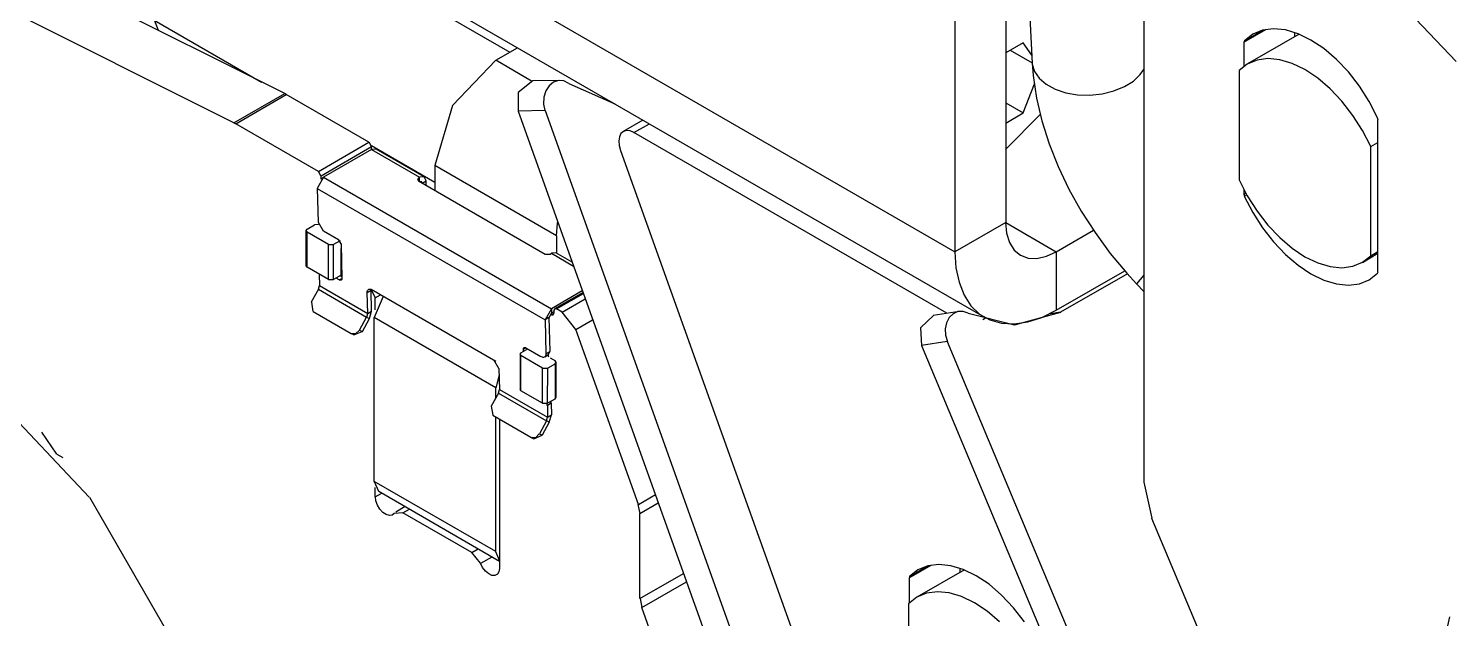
# Model space of a CAD drawing. Extents: x 0 to 258, y 0 to 184.
# Drawn here: x 196.2 to 206.12, y 80.35 to 84.47 of the extents above; entities that cross this region are included whole.
import ezdxf

# ---------------------------------------------------------------- set-up
doc = ezdxf.new("R2010")
doc.units = 0

msp = doc.modelspace()

# ---------------------------------------------------------------- linework, layer by layer
for p, q in [((190.005646, 90.216286), (202.663296, 82.908768)), ((190.21202, 89.758558), (202.869671, 82.45104)), ((197.985469, 84.013138), (186.970879, 89.522814)), ((197.630928, 83.80888), (186.616337, 89.318821)), ((203.097212, 86.210235), (203.203046, 84.225598)), ((203.017838, 85.712554), (203.017838, 83.112762)), ((202.663296, 85.508296), (202.663296, 82.908768)), ((197.599178, 85.432626), (199.557092, 84.302327)), ((203.98092, 85.060357), (203.98092, 81.300897)), ((206.162998, 84.237558), (205.784979, 84.631685)), ((197.075303, 84.52537), (197.824073, 84.093306)), ((197.104937, 84.453253), (197.076124, 84.525362)), ((204.679419, 84.371383), (204.832877, 84.460018)), ((204.742019, 84.426763), (204.683467, 84.381279)), ((204.68471, 84.381173), (204.81171, 84.454991)), ((205.06571, 84.427475), (204.705877, 84.219777)), ((204.810599, 84.454891), (204.742019, 84.426763)), ((204.887513, 84.464971), (204.810599, 84.454891)), ((204.970857, 84.456769), (204.887513, 84.464971)), ((205.058593, 84.43047), (204.970857, 84.456769)), ((205.03396, 84.439646), (205.03396, 84.408689)), ((205.148551, 84.386716), (205.058593, 84.43047)), ((199.459196, 84.244912), (199.610009, 84.333019)), ((203.139546, 84.367944), (203.017838, 84.297035)), ((203.049588, 84.316085), (203.203046, 84.22745)), ((203.2004, 84.280896), (203.139546, 84.367944)), ((204.679419, 84.371383), (204.679419, 84.202579)), ((204.683467, 84.3813), (204.680027, 84.371246)), ((205.238509, 84.326597), (205.148551, 84.386716)), ((205.326245, 84.251596), (205.238509, 84.326597)), ((199.458006, 84.244875), (199.155881, 83.929414)), ((199.707904, 84.100186), (199.459196, 84.244912)), ((203.203654, 84.225704), (203.210533, 84.137828)), ((203.203654, 84.225704), (203.203654, 84.21893)), ((203.203654, 84.21893), (203.218206, 84.167284)), ((204.704342, 84.218592), (204.646716, 84.173073)), ((204.772023, 84.246862), (204.704342, 84.218592)), ((204.848038, 84.257181), (204.772023, 84.246862)), ((204.930455, 84.249297), (204.848038, 84.257181)), ((205.017291, 84.223394), (204.930455, 84.249297)), ((205.10635, 84.180127), (205.017291, 84.223394)), ((205.409615, 84.163561), (205.326245, 84.251596)), ((203.210533, 84.137828), (203.233817, 83.980639)), ((203.218206, 84.167284), (203.250697, 84.11937)), ((203.250697, 84.11937), (203.299645, 84.077429)), ((203.908821, 84.100373), (203.956843, 84.145943)), ((203.956843, 84.145943), (203.981184, 84.181831)), ((204.647669, 84.172946), (204.647669, 83.411476)), ((205.195382, 84.120572), (205.10635, 84.180127)), ((205.282218, 84.046213), (205.195382, 84.120572)), ((205.486529, 84.064668), (205.409615, 84.163561)), ((199.614844, 84.019795), (199.614612, 83.88944)), ((199.717112, 84.100627), (199.614844, 84.019795)), ((199.906341, 84.105213), (199.715842, 84.100715)), ((199.807493, 84.031352), (199.794264, 83.987161)), ((199.830777, 84.067906), (199.807493, 84.031352)), ((199.861839, 84.093174), (199.830777, 84.067906)), ((199.897637, 84.104604), (199.861839, 84.093174)), ((199.934546, 84.101059), (199.897637, 84.104604)), ((199.968862, 84.082882), (199.934546, 84.101059)), ((199.968862, 84.082882), (200.289458, 83.941116)), ((203.139546, 83.877936), (203.218921, 84.081929)), ((203.299645, 84.077429), (203.362748, 84.043422)), ((203.362748, 84.043422), (203.437096, 84.018948)), ((203.437096, 84.018948), (203.519143, 84.005137)), ((203.690963, 84.011698), (203.772693, 84.031648)), ((203.772693, 84.031648), (203.846459, 84.061673)), ((203.846459, 84.061673), (203.908821, 84.100373)), ((205.364662, 83.958909), (205.282218, 84.046213)), ((205.555083, 83.957353), (205.486529, 84.064668)), ((197.630928, 83.80888), (197.985469, 84.013138)), ((197.644157, 83.80253), (197.996052, 84.006788)), ((197.996634, 84.006743), (197.984993, 84.013093)), ((198.572843, 83.673413), (197.996052, 84.006788)), ((199.155881, 83.929414), (199.03372, 83.510044)), ((199.794264, 83.987161), (199.791618, 83.939764)), ((199.791618, 83.939764), (199.801672, 83.893903)), ((203.017838, 83.948844), (203.139546, 83.877936)), ((203.233817, 83.980639), (203.270726, 83.821762)), ((203.519143, 84.005137), (203.605132, 84.002756)), ((203.605132, 84.002756), (203.690963, 84.011698)), ((205.440651, 83.860831), (205.364662, 83.958909)), ((205.613635, 83.844262), (205.555083, 83.957353)), ((199.803154, 83.893811), (199.6153, 83.889313)), ((199.6153, 83.889313), (201.975381, 77.291936)), ((199.803154, 83.893811), (202.163234, 77.296434)), ((200.485778, 83.827665), (200.348195, 83.748026)), ((203.017176, 83.623513), (203.260328, 83.868628)), ((203.017838, 83.807028), (203.139546, 83.877936)), ((203.270726, 83.821762), (203.320944, 83.662063)), ((205.508304, 83.754426), (205.440651, 83.860831)), ((205.616995, 83.830335), (205.613556, 83.844252)), ((205.616043, 82.769068), (205.616043, 83.830311)), ((197.643072, 83.802641), (197.63143, 83.808991)), ((198.220948, 83.469155), (197.644157, 83.80253)), ((200.332611, 83.733992), (200.321499, 83.711714)), ((200.349544, 83.748703), (200.332611, 83.733992)), ((200.37124, 83.754868), (200.349544, 83.748703)), ((200.396376, 83.752116), (200.37124, 83.754868)), ((200.423284, 83.74058), (200.396376, 83.752116)), ((200.422278, 83.740617), (200.530757, 83.802265)), ((202.607734, 82.478821), (200.422278, 83.740617)), ((205.565957, 83.642351), (205.508304, 83.754426)), ((198.220948, 83.469155), (198.572843, 83.673413)), ((198.239469, 83.438728), (198.591364, 83.642722)), ((198.591364, 83.622349), (198.255344, 83.428674)), ((198.591761, 83.642724), (198.574034, 83.673342)), ((198.591364, 83.650924), (199.033218, 83.395072)), ((198.591364, 83.622349), (198.591364, 83.642722)), ((198.591364, 83.622349), (198.927384, 83.428409)), ((198.623008, 83.625407), (198.591761, 83.622312)), ((198.959134, 83.431584), (198.623114, 83.625524)), ((200.321499, 83.711714), (200.317265, 83.683317)), ((200.317265, 83.683317), (200.319911, 83.650656)), ((200.319911, 83.650656), (200.329172, 83.615869)), ((203.320944, 83.662063), (203.383862, 83.50303)), ((205.565772, 83.642457), (205.616043, 83.671826)), ((205.565772, 82.880722), (205.565772, 83.642457)), ((200.329674, 83.615999), (202.478088, 77.604408)), ((198.256402, 83.428714), (198.212243, 83.350712)), ((198.238225, 83.438622), (198.220498, 83.469242)), ((198.239469, 83.418091), (198.239469, 83.438728)), ((198.239469, 83.418091), (198.255344, 83.428409)), ((198.255344, 83.428674), (199.848133, 82.510042)), ((198.918812, 83.423292), (198.911785, 83.413093)), ((198.927384, 83.428409), (198.919447, 83.423382)), ((198.919447, 83.403009), (198.919447, 83.423382)), ((198.927384, 83.397718), (198.927384, 83.428409)), ((198.95855, 83.430887), (198.927649, 83.428409)), ((198.971834, 83.402877), (198.95855, 83.430887)), ((199.882529, 83.020158), (199.033218, 83.510165)), ((199.033218, 83.510165), (199.033218, 83.336599)), ((203.383862, 83.50303), (203.458792, 83.345933)), ((198.21301, 83.350622), (199.803154, 82.432254)), ((198.21301, 83.350622), (198.218302, 83.115408)), ((198.239469, 83.414122), (198.239469, 83.418091)), ((198.911785, 83.413093), (198.918812, 83.402893)), ((198.919447, 83.403009), (199.803154, 82.892629)), ((198.940006, 83.39883), (198.927596, 83.397781)), ((198.945323, 83.387568), (198.940006, 83.39883)), ((198.945905, 83.387664), (198.972363, 83.402745)), ((198.972363, 83.372318), (198.972363, 83.402745)), ((203.458792, 83.345933), (203.544993, 83.191917)), ((204.64669, 83.411471), (204.704316, 83.299396)), ((204.679419, 83.343478), (204.679419, 83.310141)), ((204.679419, 83.310141), (204.692648, 83.318078)), ((204.680054, 83.310061), (204.683493, 83.296144)), ((204.683414, 83.296134), (204.741966, 83.183043)), ((204.68471, 83.296118), (204.700585, 83.305907)), ((204.704316, 83.299396), (204.77197, 83.192991)), ((203.544993, 83.191917), (203.641698, 83.042047)), ((204.741966, 83.183043), (204.81052, 83.075728)), ((204.77197, 83.192991), (204.847985, 83.094913)), ((198.133635, 83.055876), (198.133635, 82.810873)), ((198.140964, 83.066089), (198.133938, 83.05589)), ((198.133938, 83.05589), (198.140964, 83.04569)), ((198.141573, 83.066195), (198.194489, 83.096622)), ((198.292385, 82.959039), (198.141573, 83.045558)), ((198.141573, 82.800818), (198.141573, 83.045558)), ((198.220789, 83.099943), (198.194013, 83.096715)), ((198.21817, 83.11541), (198.254523, 83.054776)), ((198.255344, 83.054818), (198.361177, 82.993435)), ((199.882238, 83.02015), (199.888588, 83.108941)), ((199.888588, 83.108941), (199.891234, 83.118995)), ((203.017838, 83.112762), (202.663296, 82.908768)), ((203.016964, 83.112876), (203.023844, 83.037149)), ((203.017838, 83.112762), (203.369733, 82.908768)), ((203.023844, 83.037149), (203.043952, 82.972178)), ((203.369733, 82.908768), (203.63167, 83.059051)), ((203.641698, 83.042047), (203.748166, 82.897338)), ((204.81052, 83.075728), (204.887434, 82.976832)), ((204.847985, 83.094913), (204.930402, 83.007609)), ((198.291247, 82.958928), (198.326596, 82.958925)), ((198.292385, 82.714035), (198.292385, 82.959039)), ((198.37176, 82.984439), (198.326781, 82.959039)), ((198.326781, 82.714035), (198.326781, 82.959039)), ((198.378798, 82.963222), (198.360542, 82.993538)), ((198.379698, 82.963272), (198.384989, 82.721973)), ((198.379698, 82.744462), (198.379698, 82.9302)), ((199.882529, 83.020158), (199.882529, 82.89845)), ((203.043952, 82.972178), (203.076628, 82.920458)), ((204.887434, 82.976832), (204.970804, 82.8888)), ((204.930402, 83.007609), (205.017238, 82.93325)), ((205.017238, 82.93325), (205.106297, 82.873695)), ((199.802678, 82.892576), (199.838053, 82.892573)), ((199.83755, 82.892629), (199.848133, 82.897656)), ((199.878137, 82.90077), (199.84689, 82.897674)), ((199.848133, 82.897656), (200.001591, 82.808491)), ((199.991008, 82.835214), (199.877237, 82.900831)), ((202.663429, 82.908774), (202.670572, 82.796725)), ((203.076628, 82.920458), (203.120575, 82.883974)), ((203.120575, 82.883974), (203.174153, 82.864131)), ((203.174153, 82.864131), (203.235298, 82.861749)), ((203.235298, 82.861749), (203.301603, 82.876804)), ((203.301603, 82.876804), (203.37058, 82.908776)), ((203.369733, 82.908768), (203.369733, 82.500517)), ((203.748166, 82.897338), (203.863551, 82.758768)), ((204.970804, 82.8888), (205.05854, 82.813799)), ((205.106297, 82.873695), (205.195329, 82.830428)), ((205.195329, 82.830428), (205.282165, 82.804525)), ((205.440598, 82.806959), (205.508278, 82.83523)), ((205.507564, 82.834156), (205.616043, 82.89792)), ((205.508278, 82.83523), (205.565904, 82.880749)), ((205.565772, 82.880722), (205.616043, 82.910091)), ((198.133635, 82.810931), (198.141044, 82.800718)), ((198.292385, 82.714035), (198.141573, 82.800818)), ((198.226239, 82.750812), (198.228885, 82.672496)), ((198.379698, 82.744462), (198.326781, 82.714035)), ((198.384989, 82.733614), (198.37176, 82.740494)), ((198.384248, 82.746428), (198.380544, 82.744576)), ((198.384248, 82.746693), (198.384248, 82.746428)), ((202.670572, 82.796725), (202.692004, 82.695268)), ((203.369733, 82.500517), (203.848628, 82.776477)), ((203.867149, 82.754516), (203.401483, 82.485965)), ((203.863551, 82.758768), (203.931152, 82.684873)), ((203.98174, 82.744221), (203.931178, 82.684873)), ((205.05854, 82.813799), (205.148498, 82.753678)), ((205.148498, 82.753678), (205.238456, 82.709926)), ((205.282165, 82.804525), (205.364609, 82.796641)), ((205.364609, 82.796641), (205.440598, 82.806959)), ((205.55503, 82.713607), (205.613582, 82.759091)), ((205.613582, 82.759096), (205.617022, 82.76915)), ((198.220948, 82.646302), (198.170677, 82.55555)), ((198.220948, 82.646302), (198.556968, 82.452363)), ((198.222112, 82.646323), (198.229256, 82.672385)), ((198.228885, 82.672496), (198.564906, 82.478556)), ((198.291221, 82.713972), (198.326569, 82.713972)), ((198.366468, 82.711919), (198.345302, 82.724883)), ((198.366468, 82.711919), (198.384989, 82.722502)), ((198.370596, 82.710098), (198.367156, 82.711686)), ((198.373771, 82.709304), (198.370596, 82.710098)), ((198.376681, 82.709397), (198.373771, 82.709304)), ((198.379327, 82.710455), (198.376681, 82.709397)), ((198.381973, 82.712307), (198.379327, 82.710455)), ((198.384619, 82.714953), (198.381973, 82.712307)), ((198.384883, 82.721885), (198.384619, 82.718155)), ((198.384619, 82.718155), (198.384619, 82.714953)), ((198.561545, 82.631308), (198.564191, 82.637684)), ((198.561545, 82.623847), (198.561545, 82.631308)), ((198.56226, 82.623812), (198.588718, 82.639952)), ((198.564191, 82.637684), (198.567366, 82.642764)), ((198.567366, 82.642764), (198.5716, 82.64631)), ((198.5716, 82.64631), (198.576891, 82.648162)), ((198.576891, 82.648162), (198.582977, 82.64835)), ((198.582977, 82.64835), (198.589591, 82.646762)), ((198.618272, 82.586387), (198.588136, 82.644154)), ((198.588718, 82.639952), (198.588718, 82.647096)), ((199.459196, 82.141742), (198.588718, 82.644714)), ((198.591364, 82.494696), (198.588718, 82.639952)), ((198.589591, 82.646762), (198.59647, 82.643561)), ((198.596656, 82.643656), (199.443321, 82.153648)), ((200.062445, 82.634925), (199.848133, 82.510042)), ((202.692004, 82.695268), (202.727246, 82.606469)), ((203.930649, 82.684931), (203.98092, 82.631485)), ((205.238456, 82.709926), (205.326192, 82.683627)), ((205.326192, 82.683627), (205.409536, 82.675398)), ((205.409536, 82.675398), (205.48645, 82.685479)), ((205.48645, 82.685479), (205.55503, 82.713607)), ((198.171656, 82.555492), (198.182768, 82.491381)), ((198.564906, 82.478556), (198.56226, 82.623812)), ((198.67185, 82.596275), (198.609409, 82.448603)), ((198.617822, 82.586506), (198.654864, 82.606879)), ((198.617822, 82.502633), (198.617822, 82.586506)), ((200.067737, 82.624871), (199.8693, 82.5111)), ((199.882529, 82.509777), (200.070383, 82.617992)), ((199.922216, 82.486494), (200.083612, 82.579098)), ((202.727246, 82.606469), (202.775585, 82.532132)), ((202.775585, 82.532132), (202.836043, 82.473773)), ((198.183906, 82.491256), (198.448489, 82.338327)), ((198.506697, 82.361611), (198.556968, 82.452363)), ((198.527864, 82.351556), (198.578135, 82.442573)), ((198.556968, 82.452363), (198.578135, 82.442573)), ((198.557974, 82.452408), (198.565117, 82.478469)), ((198.564906, 82.478556), (198.591364, 82.494696)), ((198.577262, 82.442517), (198.591814, 82.494659)), ((199.459196, 81.958651), (198.609885, 82.448658)), ((198.609885, 81.305395), (198.609885, 82.448658)), ((199.829612, 82.448394), (199.803154, 82.432254)), ((199.803154, 82.432254), (199.808446, 82.196775)), ((199.847392, 82.510161), (199.803233, 82.432159)), ((199.829612, 82.448394), (199.834904, 82.212915)), ((199.847392, 82.479541), (199.829665, 82.448341)), ((199.848133, 82.469031), (199.840196, 82.473265)), ((199.84689, 82.469037), (199.859299, 82.467989)), ((199.848133, 82.510042), (199.848133, 82.479615)), ((199.864008, 82.489404), (199.848133, 82.479615)), ((199.848133, 82.469031), (199.864008, 82.47935)), ((199.859299, 82.467989), (199.864617, 82.47925)), ((199.864008, 82.499723), (199.864008, 82.47935)), ((199.869829, 82.510912), (199.864511, 82.499652)), ((199.882238, 82.509864), (199.869829, 82.510912)), ((199.922216, 82.486494), (199.882529, 82.509777)), ((200.016805, 82.366254), (199.922719, 82.486496)), ((200.017466, 82.366373), (200.133883, 82.434371)), ((202.513331, 82.463584), (202.423254, 82.378132)), ((202.6924, 82.491785), (202.512484, 82.463475)), ((202.62427, 82.448627), (202.60522, 82.412487)), ((202.651522, 82.475373), (202.62427, 82.448627)), ((202.684542, 82.490349), (202.651522, 82.475373)), ((202.72034, 82.492201), (202.684542, 82.490349)), ((202.755715, 82.480744), (202.72034, 82.492201)), ((202.755715, 82.480744), (203.079744, 82.398815)), ((202.836043, 82.473773), (202.907374, 82.432577)), ((202.859088, 82.435958), (202.877609, 82.446806)), ((202.907374, 82.432577), (202.988151, 82.409373)), ((203.079744, 82.398815), (203.402382, 82.486063)), ((203.171216, 82.418528), (203.2698, 82.450675)), ((203.2698, 82.450675), (203.370421, 82.500456)), ((203.401483, 82.485965), (203.319462, 82.472736)), ((198.447907, 82.33829), (198.482538, 82.337577)), ((198.448489, 82.337534), (198.469656, 82.327479)), ((198.468624, 82.327609), (198.526806, 82.351686)), ((198.482538, 82.337577), (198.507518, 82.361574)), ((198.506697, 82.361611), (198.527864, 82.351556)), ((200.454028, 81.145058), (200.017466, 82.366373)), ((202.423254, 82.378132), (202.430728, 82.254198)), ((202.60522, 82.412487), (202.59596, 82.370196)), ((202.59596, 82.370196), (202.598606, 82.325535)), ((202.988151, 82.409373), (203.076681, 82.404664)), ((203.070754, 82.398652), (203.083983, 82.405002)), ((203.076681, 82.404664), (203.171216, 82.418528)), ((203.118379, 82.408442), (203.089275, 82.398652)), ((199.633821, 82.203655), (199.681446, 82.230907)), ((199.651574, 82.22838), (199.651813, 82.232111)), ((199.651813, 82.235312), (199.654458, 82.237958)), ((199.651813, 82.232111), (199.651813, 82.235312)), ((199.652342, 82.228261), (199.668217, 82.23858)), ((199.654458, 82.237958), (199.657104, 82.23981)), ((199.657104, 82.23981), (199.65975, 82.240868)), ((199.65975, 82.240868), (199.662661, 82.240961)), ((199.662661, 82.240961), (199.665836, 82.240167)), ((199.665836, 82.240167), (199.669275, 82.23858)), ((199.668217, 82.238315), (199.77405, 82.176932)), ((199.6788, 82.22879), (199.6788, 82.232759)), ((202.61038, 82.2825), (202.430463, 82.25419)), ((202.430463, 82.25419), (205.354105, 75.264436)), ((202.598606, 82.325535), (202.610777, 82.282503)), ((202.61038, 82.2825), (205.534022, 75.292747)), ((199.480786, 82.093128), (199.444406, 82.153762)), ((199.634747, 82.20367), (199.62772, 82.193471)), ((199.62772, 82.193471), (199.634747, 82.183271)), ((199.628529, 82.193336), (199.628529, 81.948597)), ((199.784633, 82.096498), (199.633821, 82.183282)), ((199.633821, 81.938278), (199.633821, 82.183282)), ((199.652342, 82.213709), (199.652342, 82.228261)), ((199.774817, 82.177048), (199.781696, 82.173847)), ((199.781696, 82.173847), (199.788311, 82.172259)), ((199.788311, 82.172259), (199.794396, 82.172447)), ((199.794396, 82.172447), (199.799688, 82.174299)), ((199.799688, 82.174299), (199.803921, 82.177845)), ((199.800508, 82.17455), (199.826967, 82.19069)), ((199.803921, 82.177845), (199.807096, 82.182925)), ((199.807096, 82.182925), (199.809742, 82.189301)), ((199.808446, 82.196775), (199.834904, 82.212915)), ((199.809742, 82.189301), (199.809742, 82.196762)), ((199.829189, 82.17305), (199.824427, 82.18964)), ((199.826358, 82.190775), (199.835618, 82.213026)), ((199.83755, 82.167936), (199.874591, 82.147563)), ((199.880401, 82.137324), (199.873374, 82.147523)), ((199.873374, 82.127124), (199.880401, 82.137324)), ((199.879883, 81.89224), (199.879883, 82.137244)), ((199.481871, 82.050006), (199.458058, 81.958706)), ((199.480363, 82.093059), (199.485654, 81.947803)), ((199.784633, 81.851495), (199.784633, 82.096498)), ((199.785004, 82.096509), (199.820352, 82.096506)), ((199.819029, 81.851495), (199.821675, 82.096498)), ((199.874591, 82.12719), (199.821675, 82.096498)), ((199.874591, 81.882186), (199.874591, 82.12719)), ((196.621861, 81.196014), (195.871901, 81.987752)), ((199.459196, 81.886949), (199.459196, 81.958651)), ((199.477214, 81.921688), (199.484358, 81.94775)), ((199.485654, 81.947803), (199.819029, 81.753864)), ((199.485654, 81.947274), (199.485654, 81.94648)), ((199.627392, 81.948512), (199.6348, 81.938299)), ((199.784633, 81.851495), (199.633821, 81.938278)), ((199.477717, 81.921609), (199.427446, 81.830857)), ((199.477717, 81.921609), (199.813737, 81.72767)), ((199.784977, 81.851553), (199.820352, 81.851553)), ((199.818288, 81.843084), (199.815642, 81.849513)), ((199.818288, 81.834855), (199.818288, 81.843084)), ((199.874591, 81.882186), (199.819029, 81.851495)), ((199.845487, 81.850965), (199.819029, 81.834826)), ((199.819029, 81.834826), (199.819029, 81.753864)), ((199.842736, 81.86448), (199.842736, 81.859268)), ((199.842736, 81.859268), (199.842736, 81.85104)), ((199.845487, 81.850965), (199.848133, 81.770003)), ((199.873374, 81.882168), (199.880783, 81.892381)), ((199.426758, 81.830855), (199.437871, 81.766746)), ((199.43803, 81.766828), (199.702613, 81.613635)), ((199.459196, 80.815652), (199.459196, 81.755186)), ((199.485654, 81.739841), (199.485654, 80.698177)), ((199.813102, 81.727773), (199.820246, 81.753834)), ((199.819029, 81.753864), (199.848133, 81.770003)), ((199.832391, 81.717883), (199.846943, 81.770024)), ((196.395325, 81.49616), (196.289492, 81.64803)), ((199.737656, 81.612928), (199.762646, 81.636936)), ((199.813737, 81.72767), (199.763467, 81.636918)), ((199.763467, 81.636918), (199.781987, 81.627128)), ((199.832258, 81.71788), (199.781987, 81.627128)), ((199.832258, 81.71788), (199.813737, 81.72767)), ((199.703009, 81.613653), (199.737656, 81.612928)), ((199.705258, 81.612841), (199.723779, 81.603051)), ((199.723753, 81.602972), (199.781935, 81.627049)), ((196.395325, 81.49616), (196.437658, 81.471818)), ((198.609356, 81.305475), (198.640418, 81.236802)), ((199.459196, 80.815652), (198.609885, 81.305395)), ((198.617822, 81.198239), (198.617822, 81.261739)), ((203.98166, 81.300855), (204.037038, 81.049528)), ((196.622866, 81.196123), (197.302845, 80.018199)), ((198.617822, 81.198239), (198.662801, 81.223904)), ((198.621817, 81.169908), (198.618113, 81.198319)), ((198.632665, 81.140176), (198.621817, 81.169908)), ((198.649599, 81.112284), (198.632665, 81.140176)), ((198.641635, 81.236868), (199.485654, 80.749506)), ((200.465564, 81.081616), (200.453658, 81.14509)), ((200.454028, 81.145058), (200.573091, 81.21332)), ((200.464612, 81.081558), (200.591611, 81.155112)), ((198.670501, 81.089186), (198.649599, 81.112284)), ((198.693519, 81.073338), (198.670501, 81.089186)), ((198.716009, 81.066432), (198.693519, 81.073338)), ((198.735588, 81.069184), (198.716009, 81.066432)), ((198.75014, 81.081301), (198.735588, 81.069184)), ((198.811391, 81.08677), (198.75014, 81.081294)), ((198.826843, 81.129448), (198.760697, 81.091612)), ((198.810968, 81.08685), (198.855947, 81.112514)), ((199.292509, 80.809831), (198.810968, 81.08685)), ((200.464612, 80.488363), (200.464612, 81.081558)), ((204.036482, 81.049544), (205.97323, 76.422516)), ((199.352463, 80.73356), (199.291212, 80.809739)), ((199.292509, 80.809831), (199.334842, 80.835496)), ((199.353363, 80.733631), (199.432738, 80.779669)), ((199.4579, 80.815581), (199.484411, 80.749877)), ((199.367201, 80.704504), (199.352649, 80.733504)), ((199.38678, 80.679156), (199.367201, 80.704504)), ((199.409269, 80.660159), (199.38678, 80.679156)), ((199.432288, 80.649523), (199.409269, 80.660159)), ((199.45319, 80.648465), (199.432288, 80.649523)), ((199.469859, 80.656931), (199.45319, 80.648465)), ((199.480707, 80.674129), (199.469859, 80.656931)), ((199.484411, 80.698206), (199.480707, 80.674129)), ((200.464612, 80.488363), (200.768882, 80.663252)), ((202.343151, 80.631502), (202.496609, 80.720138)), ((202.345797, 80.641557), (202.475442, 80.715375)), ((202.405116, 80.686988), (202.346564, 80.641504)), ((202.729442, 80.688123), (202.398713, 80.497888)), ((202.473696, 80.715119), (202.405116, 80.686988)), ((202.55061, 80.725199), (202.473696, 80.715119)), ((202.633981, 80.716971), (202.55061, 80.725199)), ((202.721716, 80.690671), (202.633981, 80.716971)), ((202.697692, 80.699765), (202.697692, 80.669867)), ((202.811674, 80.646917), (202.721716, 80.690671)), ((202.901633, 80.586796), (202.811674, 80.646917)), ((200.477841, 80.424863), (200.790049, 80.605044)), ((202.346564, 80.641498), (202.343124, 80.631471)), ((202.343151, 80.631502), (202.343151, 80.45529)), ((202.989368, 80.511794), (202.901633, 80.586796)), ((200.465538, 80.488342), (200.477444, 80.424868)), ((202.397046, 80.496856), (202.339394, 80.451337)), ((202.340505, 80.451321), (202.340505, 79.689852)), ((202.4647, 80.525127), (202.397046, 80.496856)), ((202.540715, 80.535446), (202.4647, 80.525127)), ((202.623159, 80.527561), (202.540715, 80.535446)), ((202.709969, 80.501658), (202.623159, 80.527561)), ((202.799027, 80.458391), (202.709969, 80.501658)), ((202.88806, 80.398836), (202.799027, 80.458391)), ((203.072712, 80.423762), (202.989368, 80.511794)), ((201.488548, 77.601762), (200.477841, 80.424863)), ((202.974896, 80.324478), (202.88806, 80.398836)), ((203.149626, 80.324867), (203.072712, 80.423762)), ((206.115893, 80.359286), (206.070649, 80.162606))]:
    msp.add_line(p, q)

doc.saveas('drawing.dxf')
